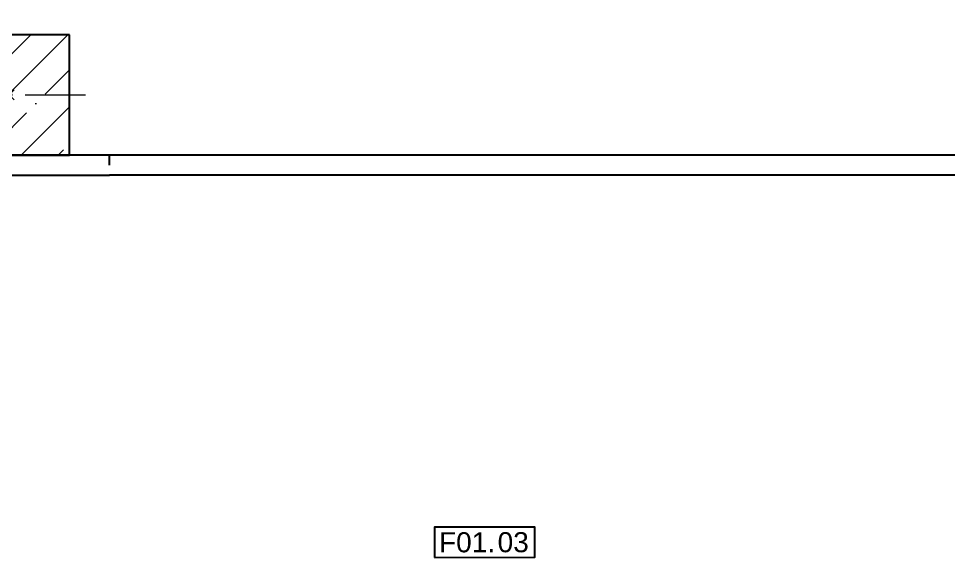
# Model space of a CAD drawing. Extents: x -3873 to 164127, y 7129 to 96529.
# Drawn here: x 87564 to 92196, y 69027 to 71710 of the extents above; entities that cross this region are included whole.
import ezdxf
from ezdxf.enums import TextEntityAlignment as Align

# ---------------------------------------------------------------- set-up
doc = ezdxf.new("R2010")
doc.units = 0
doc.header["$PDMODE"] = 35
doc.header["$PDSIZE"] = 25
for name, color, linetype in [('BUILDING', 2, 'CONTINUOUS'), ('POSNR', 4, 'CONTINUOUS'), ('Конструктив - Колонны', 7, 'CONTINUOUS')]:
    doc.layers.add(name, color=color, linetype=linetype)
doc.layers.add('Конструктив - Колонны_Ном._пера__1', color=7, linetype='CONTINUOUS', lineweight=25)
doc.layers.add('Конструктив - Колонны_Ном._пера__168', color=7, linetype='CONTINUOUS', lineweight=13, true_color=0x03e77f)
doc.layers.add('Конструктив - Колонны_Ном._пера__202', color=7, linetype='CONTINUOUS', lineweight=13, true_color=0xde8d00)
doc.styles.add('015_100', font='arial.ttf', dxfattribs={"height": 150})

# ---------------------------------------------------------------- blocks, each defined once
blk = doc.blocks.new('General_posnr_cutup')
at = {"layer": 'POSNR', "color": 4, "linetype": 'Continuous'}
blk.add_lwpolyline([(-250, -75), (250, -75), (250, 75), (-250, 75)], close=True, dxfattribs=at)
at = {"layer": 'POSNR', "color": 4, "linetype": 'Continuous', "style": '015_100', "flags": 8}
for tag, p in [('F01.', (-88.2, 0)), ('XX', (141.8, 0))]:
    blk.add_attdef(tag, text='', height=100, dxfattribs=at).set_placement(p, align=Align.MIDDLE)
blk = doc.blocks.new('Колонна_52', base_point=(0, 48000))
at = {"layer": 'Конструктив - Колонны_Ном._пера__202', "linetype": 'Continuous'}
h = blk.add_hatch(dxfattribs=at)
h.set_pattern_fill('ЖЕЛЕЗОБЕТОН__ГОСТ_', color=256, style=0, pattern_type=2)
h.set_pattern_definition([(45, (0, 0), (-183.8478, 183.8478), []), (45, (-91.92, 91.92), (-183.8478, 183.8478), [195, -65, 0, -65])])
h.paths.add_polyline_path([(-300, 47700), (300, 47700), (300, 48300), (-300, 48300)])
at = {"layer": 'Конструктив - Колонны_Ном._пера__1', "linetype": 'Continuous'}
for p, q in [((300, 48300), (-300, 48300)), ((-300, 48300), (-300, 47700)), ((300, 47700), (300, 48300)), ((-300, 47700), (300, 47700))]:
    blk.add_line(p, q, dxfattribs=at)
at = {"layer": 'Конструктив - Колонны_Ном._пера__168', "linetype": 'Continuous'}
for p, q in [((0, 48080), (0, 48380)), ((-80, 48000), (-380, 48000)), ((80, 48000), (380, 48000)), ((0, 47920), (0, 47620))]:
    blk.add_line(p, q, dxfattribs=at)
blk.add_point((0, 48000), dxfattribs=at)

msp = doc.modelspace()

# ---------------------------------------------------------------- linework, layer by layer
at = {"layer": 'BUILDING', "color": 2, "linetype": 'ByBlock'}
msp.add_line((111216.8, 71030), (69216.8, 71030), dxfattribs=at)
at = {"layer": 'BUILDING', "color": 2, "linetype": 'Continuous'}
for p, q in [((88016.8, 70980), (88016.8, 71030)), ((82016.8, 70930), (88016.8, 70930))]:
    msp.add_line(p, q, dxfattribs=at)
at = {"layer": 'BUILDING', "color": 2}
msp.add_line((111216.8, 70930), (88016.8, 70930), dxfattribs=at)

# ---------------------------------------------------------------- block references
at = {"layer": 'POSNR', "ltscale": 20}
ref = msp.add_blockref('General_posnr_cutup', (89886, 69102.8), dxfattribs=dict(at, rotation=0.09973538741484242))
ref.add_attrib('F01.', 'F01.', dxfattribs={"color": 4, "linetype": 'Continuous', "ltscale": 20, "height": 100, "rotation": 0.0997, "style": '015_100'}).set_placement((89797.9, 69102.7), align=Align.MIDDLE)
ref.add_attrib('XX', '03', dxfattribs={"color": 4, "linetype": 'Continuous', "ltscale": 20, "height": 100, "rotation": 0.0997, "style": '015_100'}).set_placement((90027.9, 69103.1), align=Align.MIDDLE)
at = {"layer": 'Конструктив - Колонны'}
msp.add_blockref('Колонна_52', (87516.8, 71330), dxfattribs=at)

doc.saveas('drawing.dxf')
